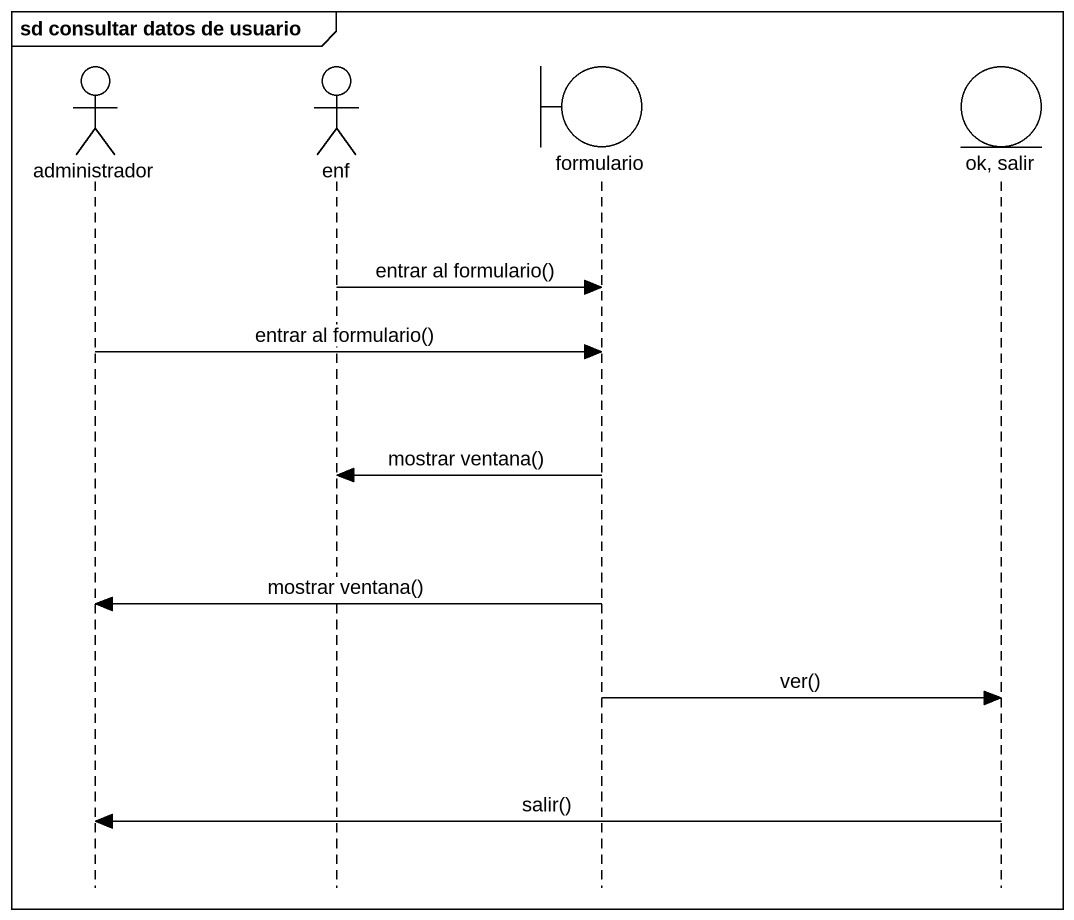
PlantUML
@startuml
mainframe sd consultar datos de usuario
hide footbox
actor administrador
actor enf
boundary formulario
entity "ok, salir" as ok_salir

enf -> formulario : entrar al formulario()
administrador -> formulario : entrar al formulario()
formulario -> enf : mostrar ventana()
formulario -> administrador : mostrar ventana()
formulario -> ok_salir : ver()
ok_salir -> administrador : salir()
@enduml
